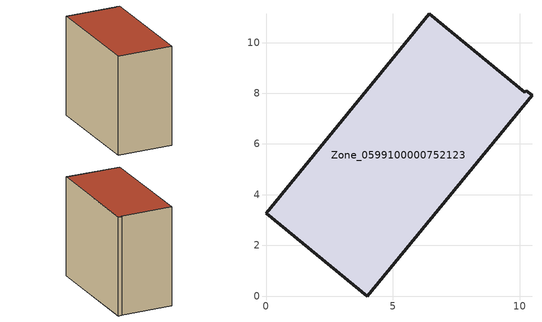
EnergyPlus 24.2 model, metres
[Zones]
Zone_0599100000752123
 floor ground (C_G): 10.21,8.04 10.26,8.1 10.49,7.91 4,0 0,3.28 6.44,11.13 z0
 wall outside (C_F): 0,3.28 4,0 10.49,7.91 10.26,8.1 10.21,8.04 6.44,11.13 0,3.28 z0:9.17
 roof outside (C_R): 10.26,8.1 10.21,8.04 6.44,11.13 0,3.28 4,0 10.49,7.91 z9.17
[BUILDING]
Pand.0599100000752123: North Axis=0; Terrain=City; Loads Convergence Tolerance Value=0.04; Temperature Convergence Tolerance Value=0.4; Solar Distribution=FullExterior; Maximum Number of Warmup Days=25; Minimum Number of Warmup Days=1
[Site:Location]
Rotterdam.The.Hague.AP_ZH_NLD Design_Conditions: Latitude=51.96; Longitude=4.45; Time Zone=1; Elevation=-4.5
[SITE:GROUNDTEMPERATURE:BUILDINGSURFACE]
18, 18, 18, 18, 18, 18, 18, 18, 18, 18, 18, 18
[MATERIAL] Thermal Absorptance=0.9; Solar Absorptance=0.7; Visible Absorptance=0.7
Name | Roughness | Thickness | Conductivity | Density | Specific Heat
G.TI.2006-2014 | MediumSmooth | 0.15 | 0.06 | 540 | 1210
F.TI.2006-2014 | Rough | 0.3 | 0.12 | 1920 | 840
R.TI.2006-2014 | MediumRough | 0.2 | 0.08 | 1500 | 1000
[CONSTRUCTION]
C_G: G.TI.2006-2014
C_F: F.TI.2006-2014
C_R: R.TI.2006-2014
[ZONE]
Zone_0599100000752123: Type=1; Multiplier=1; Ceiling Height=Autocalculate; Volume=Autocalculate; Floor Area=autocalculate; Part of Total Floor Area=Yes
[ZONEINFILTRATION:DESIGNFLOWRATE]
Infil_Zone_0599100000752123: Zone or ZoneList or Space or SpaceList=Zone_0599100000752123; Schedule=AlwaysOn; Design Flow Rate Calculation Method=Flow/Area; Flow Rate per Floor Area=0.0015; Constant Term Coefficient=1; Temperature Term Coefficient=0; Velocity Term Coefficient=0; Velocity Squared Term Coefficient=0
[HVACTEMPLATE:ZONE:IDEALLOADSAIRSYSTEM]
Zone_0599100000752123: Maximum Heating Supply Air Temperature=50; Minimum Cooling Supply Air Temperature=13; Maximum Heating Supply Air Humidity Ratio=0.0156; Minimum Cooling Supply Air Humidity Ratio=0.0077; Heating Limit=NoLimit; Cooling Limit=NoLimit; Dehumidification Control Type=ConstantSensibleHeatRatio; Cooling Sensible Heat Ratio=0.7; Dehumidification Setpoint=60; Humidification Control Type=None; Humidification Setpoint=30; Outdoor Air Method=None; Outdoor Air Flow Rate per Person=0.00944; Outdoor Air Flow Rate per Zone Floor Area=0; Outdoor Air Flow Rate per Zone=0; Demand Controlled Ventilation Type=None; Outdoor Air Economizer Type=NoEconomizer; Heat Recovery Type=None; Sensible Heat Recovery Effectiveness=0.7; Latent Heat Recovery Effectiveness=0.65
[ZONECONTROL:THERMOSTAT]
ThermostatControl_Zone_0599100000752123: Zone or ZoneList=Zone_0599100000752123; Control Type Schedule=DualSetpointControlType; Control 1=Thermostat_Zone_0599100000752123; Temperature Difference Between Cutout And Setpoint=0
[THERMOSTATSETPOINT:DUALSETPOINT]
Thermostat_Zone_0599100000752123: Heating Setpoint Temperature Schedule=HeatingSetpoint_Zone_0599100000752123; Cooling Setpoint Temperature Schedule=CoolingSetpoint_Zone_0599100000752123
[SCHEDULE:COMPACT]
HeatingSetpoint_Zone_0599100000752123: Through: 12/31, For: AllDays, Until: 24:00, 21
CoolingSetpoint_Zone_0599100000752123: Through: 12/31, For: AllDays, Until: 24:00, 24
DualSetpointControlType: Through: 12/31, For: AllDays, Until: 24:00, 4
AlwaysOn: Through: 12/31, For: AllDays, Until: 24:00, 1
